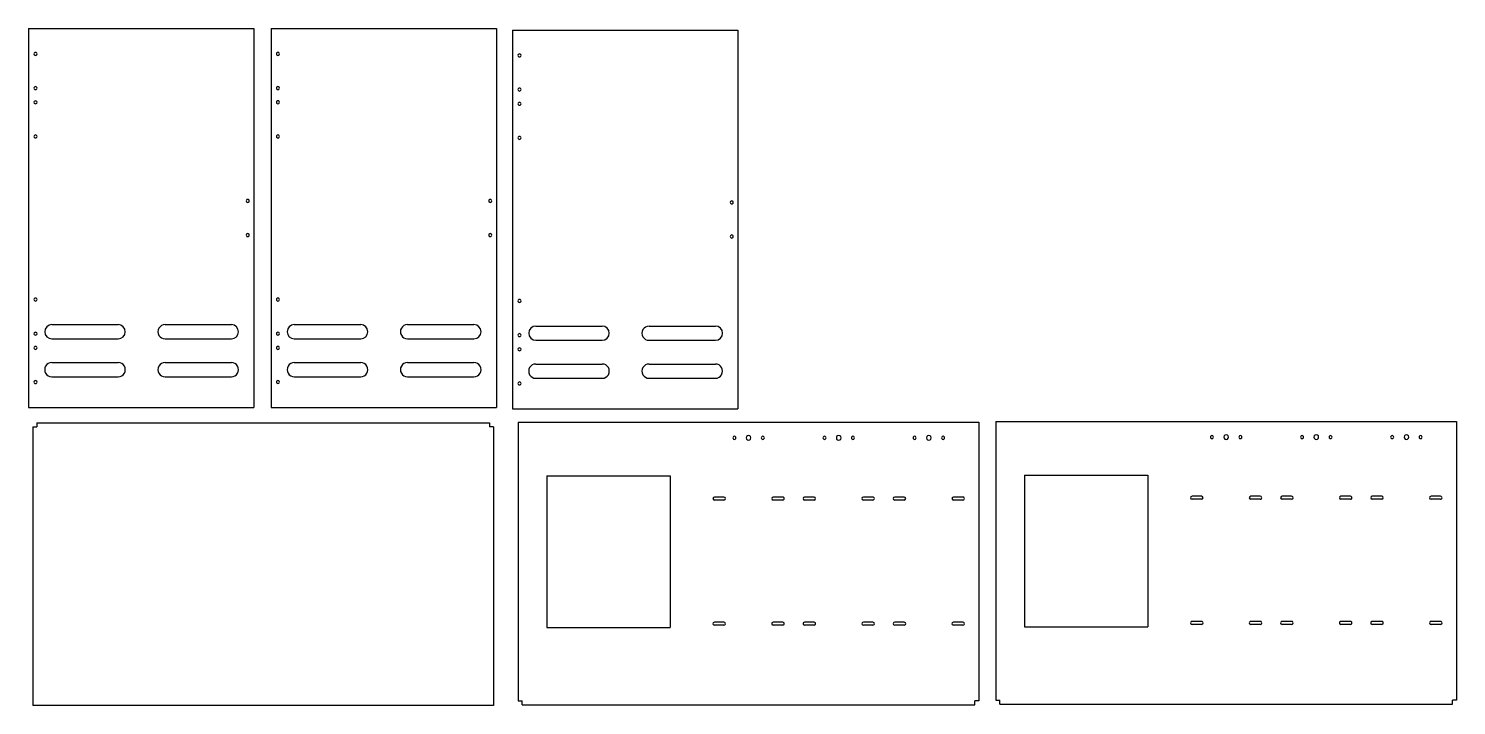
# Model space of a CAD drawing. Extents: x 12 to 3016, y 150 to 984.
# Drawn here: x 1510 to 3016, y 261 to 975 of the extents above; entities that cross this region are included whole.
import ezdxf

# ---------------------------------------------------------------- set-up
doc = ezdxf.new("R2010")
doc.units = 0
doc.layers.add('Layer_1', color=7, linetype='CONTINUOUS')

msp = doc.modelspace()

# ---------------------------------------------------------------- linework, layer by layer
at = {"layer": 'Layer_1', "color": 7}
for points in [[(1510.302396, 975.407139), (1510.302396, 575.807135), (1747.852403, 575.807135)], [(1510.302396, 975.407139), (1747.852403, 975.407139)], [(1747.852403, 975.407139), (1747.852403, 575.807135)], [(1765.932196, 975.432129), (1765.932196, 575.832125), (2003.482203, 575.832125)], [(1765.932196, 975.432129), (2003.482203, 975.432129)], [(2003.482203, 975.432129), (2003.482203, 575.832125)], [(2020.570196, 973.895239), (2020.570196, 574.295235), (2258.120203, 574.295235)], [(2020.570196, 973.895239), (2258.120203, 973.895239)], [(2258.120203, 973.895239), (2258.120203, 574.295235)], [(1534.7899, 663.107143), (1604.789892, 663.107143)], [(1654.164898, 663.107143), (1724.164916, 663.107143)], [(1790.4197, 663.132133), (1860.419692, 663.132133)], [(1909.794698, 663.132133), (1979.794716, 663.132133)], [(1534.7899, 648.107144), (1604.789892, 648.107144)], [(1654.164898, 648.107144), (1724.164916, 648.107144)], [(1790.4197, 648.132134), (1860.419692, 648.132134)], [(1909.794698, 648.132134), (1979.794716, 648.132134)], [(2045.0577, 661.595243), (2115.057692, 661.595243)], [(2164.432698, 661.595243), (2234.432716, 661.595243)], [(2045.0577, 646.595244), (2115.057692, 646.595244)], [(2164.432698, 646.595244), (2234.432716, 646.595244)], [(1534.7899, 623.107144), (1604.789892, 623.107144)], [(1654.164898, 623.107144), (1724.164916, 623.107144)], [(1790.4197, 623.132134), (1860.419692, 623.132134)], [(1909.794698, 623.132134), (1979.794716, 623.132134)], [(2045.0577, 621.595244), (2115.057692, 621.595244)], [(2164.432698, 621.595244), (2234.432716, 621.595244)], [(1534.7899, 608.107142), (1604.789892, 608.107142)], [(1654.164898, 608.107142), (1724.164916, 608.107142)], [(1790.4197, 608.132132), (1860.419692, 608.132132)], [(1909.794698, 608.132132), (1979.794716, 608.132132)], [(2045.0577, 606.595242), (2115.057692, 606.595242)], [(2164.432698, 606.595242), (2234.432716, 606.595242)], [(1519.0393, 559.48214), (1996.139304, 559.48214)], [(1519.0393, 559.48214), (1519.0393, 555.28214)], [(1996.139304, 559.48214), (1996.139304, 555.28214)], [(2026.6191, 560.238092), (2512.1191, 560.238092)], [(2026.6191, 560.238092), (2026.6191, 266.438095), (2030.8191, 266.438095)], [(2512.1191, 560.238092), (2512.1191, 266.438095)], [(2530.0833, 560.994042), (3015.5833, 560.994042)], [(2530.0833, 560.994042), (2530.0833, 267.194045), (2534.2833, 267.194045)], [(3015.5833, 560.994042), (3015.5833, 267.194045)], [(1514.8393, 555.28214), (1519.0393, 555.28214)], [(1514.8393, 555.28214), (1514.8393, 261.482154)], [(2000.3393, 555.28214), (1996.139304, 555.28214)], [(2000.3393, 555.28214), (2000.3393, 261.482154)], [(2056.619099, 503.738095), (2056.619099, 343.738099)], [(2056.619099, 503.738095), (2186.619099, 503.738095), (2186.619099, 343.738099)], [(2560.083299, 504.494045), (2560.083299, 344.494049)], [(2560.083299, 504.494045), (2690.083299, 504.494045), (2690.083299, 344.494049)], [(2746.833299, 482.094023), (2736.833298, 482.094023)], [(2808.833309, 482.094023), (2798.833302, 482.094023)], [(2841.833306, 482.094023), (2831.8333, 482.094023)], [(2903.833303, 482.094023), (2893.833296, 482.094023)], [(2936.8333, 482.094023), (2926.833294, 482.094023)], [(2998.833297, 482.094023), (2988.83329, 482.094023)], [(2243.369099, 481.338073), (2233.369098, 481.338073)], [(2243.369099, 478.138096), (2233.369098, 478.138096)], [(2305.369109, 481.338073), (2295.369102, 481.338073)], [(2305.369109, 478.138096), (2295.369102, 478.138096)], [(2338.369106, 481.338073), (2328.3691, 481.338073)], [(2338.369106, 478.138096), (2328.3691, 478.138096)], [(2400.369103, 481.338073), (2390.369096, 481.338073)], [(2400.369103, 478.138096), (2390.369096, 478.138096)], [(2433.3691, 481.338073), (2423.369094, 481.338073)], [(2433.3691, 478.138096), (2423.369094, 478.138096)], [(2495.369097, 481.338073), (2485.36909, 481.338073)], [(2495.369097, 478.138096), (2485.36909, 478.138096)], [(2746.833299, 478.894046), (2736.833298, 478.894046)], [(2808.833309, 478.894046), (2798.833302, 478.894046)], [(2841.833306, 478.894046), (2831.8333, 478.894046)], [(2903.833303, 478.894046), (2893.833296, 478.894046)], [(2936.8333, 478.894046), (2926.833294, 478.894046)], [(2998.833297, 478.894046), (2988.83329, 478.894046)], [(2243.369099, 349.338085), (2233.369098, 349.338085)], [(2305.369109, 349.338085), (2295.369102, 349.338085)], [(2338.369106, 349.338085), (2328.3691, 349.338085)], [(2400.369103, 349.338085), (2390.369096, 349.338085)], [(2433.3691, 349.338085), (2423.369094, 349.338085)], [(2495.369097, 349.338085), (2485.36909, 349.338085)], [(2746.833299, 350.094035), (2736.833298, 350.094035)], [(2746.833299, 346.894032), (2736.833298, 346.894032)], [(2808.833309, 350.094035), (2798.833302, 350.094035)], [(2808.833309, 346.894032), (2798.833302, 346.894032)], [(2841.833306, 350.094035), (2831.8333, 350.094035)], [(2841.833306, 346.894032), (2831.8333, 346.894032)], [(2903.833303, 350.094035), (2893.833296, 350.094035)], [(2903.833303, 346.894032), (2893.833296, 346.894032)], [(2936.8333, 350.094035), (2926.833294, 350.094035)], [(2936.8333, 346.894032), (2926.833294, 346.894032)], [(2998.833297, 350.094035), (2988.83329, 350.094035)], [(2998.833297, 346.894032), (2988.83329, 346.894032)], [(2056.619099, 343.738099), (2186.619099, 343.738099)], [(2243.369099, 346.138082), (2233.369098, 346.138082)], [(2305.369109, 346.138082), (2295.369102, 346.138082)], [(2338.369106, 346.138082), (2328.3691, 346.138082)], [(2400.369103, 346.138082), (2390.369096, 346.138082)], [(2433.3691, 346.138082), (2423.369094, 346.138082)], [(2495.369097, 346.138082), (2485.36909, 346.138082)], [(2560.083299, 344.494049), (2690.083299, 344.494049)], [(2000.3393, 261.482154), (1514.8393, 261.482154)], [(2030.8191, 262.238099), (2030.8191, 266.438095)], [(2030.8191, 262.238099), (2507.919104, 262.238099), (2507.919104, 266.438095)], [(2512.1191, 266.438095), (2507.919104, 266.438095)], [(2534.2833, 262.994049), (2534.2833, 267.194045)], [(2534.2833, 262.994049), (3011.383304, 262.994049), (3011.383304, 267.194045)], [(3015.5833, 267.194045), (3011.383304, 267.194045)]]:
    msp.add_lwpolyline(points, dxfattribs=at)
for points in [[(1519.202397, 948.607139)], [(1774.832197, 948.632129)], [(2029.470197, 947.095239)], [(1519.202397, 912.60714)], [(1774.832197, 912.63213)], [(2029.470197, 911.09524)], [(1519.202397, 897.607139)], [(1774.832197, 897.632129)], [(2029.470197, 896.095239)], [(1519.202397, 861.60714)], [(1774.832197, 861.63213)], [(2029.470197, 860.09524)], [(1742.952404, 793.607142)], [(1998.582204, 793.632132)], [(2253.220204, 792.095242)], [(1742.952404, 757.60714)], [(1998.582204, 757.63213)], [(2253.220204, 756.09524)], [(1519.202397, 689.607142)], [(1774.832197, 689.632132)], [(2029.470197, 688.095242)], [(1519.202397, 653.607143)], [(1774.832197, 653.632133)], [(2029.470197, 652.095243)], [(1519.202397, 638.607142)], [(1774.832197, 638.632132)], [(2029.470197, 637.095242)], [(1519.202397, 602.607143)], [(1774.832197, 602.632133)], [(2029.470197, 601.095243)], [(2255.969097, 543.738094)], [(2271.869097, 543.738094)], [(2285.969097, 543.738094)], [(2350.969093, 543.738094)], [(2366.869096, 543.738094)], [(2380.969086, 543.738094)], [(2445.969087, 543.738094)], [(2461.86909, 543.738094)], [(2475.969106, 543.738094)], [(2759.433297, 544.494044)], [(2775.333297, 544.494044)], [(2789.433297, 544.494044)], [(2854.433293, 544.494044)], [(2870.333296, 544.494044)], [(2884.433286, 544.494044)], [(2949.433287, 544.494044)], [(2965.33329, 544.494044)], [(2979.433306, 544.494044)]]:
    msp.add_lwpolyline(points, close=True, dxfattribs=at)
for points in [[(1516.802395, 949.992781), (1516.307352, 949.706969), (1516.002394, 949.178765), (1516.002394, 948.607139)], [(1516.002394, 948.607139), (1516.002394, 948.035514), (1516.307352, 947.50731), (1516.802395, 947.221497)], [(1518.402396, 949.992781), (1517.907354, 950.278594), (1517.297437, 950.278594), (1516.802395, 949.992781)], [(1519.202397, 948.607139), (1519.202397, 949.178765), (1518.897438, 949.706969), (1518.402396, 949.992781)], [(1518.402396, 947.221497), (1518.897438, 947.50731), (1519.202397, 948.035514), (1519.202397, 948.607139)], [(1772.432195, 950.017771), (1771.937152, 949.731959), (1771.632194, 949.203755), (1771.632194, 948.632129)], [(1771.632194, 948.632129), (1771.632194, 948.060504), (1771.937152, 947.5323), (1772.432195, 947.246487)], [(1774.032196, 950.017771), (1773.537154, 950.303584), (1772.927237, 950.303584), (1772.432195, 950.017771)], [(1774.832197, 948.632129), (1774.832197, 949.203755), (1774.527238, 949.731959), (1774.032196, 950.017771)], [(1774.032196, 947.246487), (1774.527238, 947.5323), (1774.832197, 948.060504), (1774.832197, 948.632129)], [(2027.070195, 948.480881), (2026.575152, 948.195069), (2026.270194, 947.666865), (2026.270194, 947.095239)], [(2028.670196, 948.480881), (2028.175154, 948.766694), (2027.565237, 948.766694), (2027.070195, 948.480881)], [(2029.470197, 947.095239), (2029.470197, 947.666865), (2029.165238, 948.195069), (2028.670196, 948.480881)], [(1516.802395, 947.221497), (1517.297437, 946.935685), (1517.907354, 946.935685), (1518.402396, 947.221497)], [(1772.432195, 947.246487), (1772.927237, 946.960675), (1773.537154, 946.960675), (1774.032196, 947.246487)], [(2026.270194, 947.095239), (2026.270194, 946.523614), (2026.575152, 945.99541), (2027.070195, 945.709597)], [(2027.070195, 945.709597), (2027.565237, 945.423785), (2028.175154, 945.423785), (2028.670196, 945.709597)], [(2028.670196, 945.709597), (2029.165238, 945.99541), (2029.470197, 946.523614), (2029.470197, 947.095239)], [(1516.802395, 913.992782), (1516.307352, 913.70697), (1516.002394, 913.178766), (1516.002394, 912.60714)], [(1516.002394, 912.60714), (1516.002394, 912.035515), (1516.307352, 911.507311), (1516.802395, 911.221498)], [(1518.402396, 913.992782), (1517.907354, 914.278595), (1517.297437, 914.278595), (1516.802395, 913.992782)], [(1516.802395, 911.221498), (1517.297437, 910.935686), (1517.907354, 910.935686), (1518.402396, 911.221498)], [(1519.202397, 912.60714), (1519.202397, 913.178766), (1518.897438, 913.70697), (1518.402396, 913.992782)], [(1518.402396, 911.221498), (1518.897438, 911.507311), (1519.202397, 912.035515), (1519.202397, 912.60714)], [(1772.432195, 914.017772), (1771.937152, 913.73196), (1771.632194, 913.203756), (1771.632194, 912.63213)], [(1771.632194, 912.63213), (1771.632194, 912.060505), (1771.937152, 911.532301), (1772.432195, 911.246488)], [(1774.032196, 914.017772), (1773.537154, 914.303585), (1772.927237, 914.303585), (1772.432195, 914.017772)], [(1772.432195, 911.246488), (1772.927237, 910.960676), (1773.537154, 910.960676), (1774.032196, 911.246488)], [(1774.832197, 912.63213), (1774.832197, 913.203756), (1774.527238, 913.73196), (1774.032196, 914.017772)], [(1774.032196, 911.246488), (1774.527238, 911.532301), (1774.832197, 912.060505), (1774.832197, 912.63213)], [(2027.070195, 912.480882), (2026.575152, 912.19507), (2026.270194, 911.666866), (2026.270194, 911.09524)], [(2026.270194, 911.09524), (2026.270194, 910.523615), (2026.575152, 909.995411), (2027.070195, 909.709598)], [(2028.670196, 912.480882), (2028.175154, 912.766695), (2027.565237, 912.766695), (2027.070195, 912.480882)], [(2027.070195, 909.709598), (2027.565237, 909.423786), (2028.175154, 909.423786), (2028.670196, 909.709598)], [(2029.470197, 911.09524), (2029.470197, 911.666866), (2029.165238, 912.19507), (2028.670196, 912.480882)], [(2028.670196, 909.709598), (2029.165238, 909.995411), (2029.470197, 910.523615), (2029.470197, 911.09524)], [(1516.802395, 898.992781), (1516.307352, 898.706968), (1516.002394, 898.178764), (1516.002394, 897.607139)], [(1516.002394, 897.607139), (1516.002394, 897.035513), (1516.307352, 896.50731), (1516.802395, 896.221497)], [(1518.402396, 898.992781), (1517.907354, 899.278594), (1517.297437, 899.278594), (1516.802395, 898.992781)], [(1516.802395, 896.221497), (1517.297437, 895.935684), (1517.907354, 895.935684), (1518.402396, 896.221497)], [(1519.202397, 897.607139), (1519.202397, 898.178764), (1518.897438, 898.706968), (1518.402396, 898.992781)], [(1518.402396, 896.221497), (1518.897438, 896.50731), (1519.202397, 897.035513), (1519.202397, 897.607139)], [(1772.432195, 899.017771), (1771.937152, 898.731958), (1771.632194, 898.203754), (1771.632194, 897.632129)], [(1771.632194, 897.632129), (1771.632194, 897.060503), (1771.937152, 896.5323), (1772.432195, 896.246487)], [(1774.032196, 899.017771), (1773.537154, 899.303584), (1772.927237, 899.303584), (1772.432195, 899.017771)], [(1772.432195, 896.246487), (1772.927237, 895.960674), (1773.537154, 895.960674), (1774.032196, 896.246487)], [(1774.832197, 897.632129), (1774.832197, 898.203754), (1774.527238, 898.731958), (1774.032196, 899.017771)], [(1774.032196, 896.246487), (1774.527238, 896.5323), (1774.832197, 897.060503), (1774.832197, 897.632129)], [(2027.070195, 897.480881), (2026.575152, 897.195068), (2026.270194, 896.666864), (2026.270194, 896.095239)], [(2026.270194, 896.095239), (2026.270194, 895.523613), (2026.575152, 894.99541), (2027.070195, 894.709597)], [(2028.670196, 897.480881), (2028.175154, 897.766694), (2027.565237, 897.766694), (2027.070195, 897.480881)], [(2027.070195, 894.709597), (2027.565237, 894.423784), (2028.175154, 894.423784), (2028.670196, 894.709597)], [(2029.470197, 896.095239), (2029.470197, 896.666864), (2029.165238, 897.195068), (2028.670196, 897.480881)], [(2028.670196, 894.709597), (2029.165238, 894.99541), (2029.470197, 895.523613), (2029.470197, 896.095239)], [(1516.802395, 862.992782), (1516.307352, 862.706969), (1516.002394, 862.178765), (1516.002394, 861.60714)], [(1516.002394, 861.60714), (1516.002394, 861.035514), (1516.307352, 860.507311), (1516.802395, 860.221498)], [(1518.402396, 862.992782), (1517.907354, 863.278595), (1517.297437, 863.278595), (1516.802395, 862.992782)], [(1516.802395, 860.221498), (1517.297437, 859.935685), (1517.907354, 859.935685), (1518.402396, 860.221498)], [(1519.202397, 861.60714), (1519.202397, 862.178765), (1518.897438, 862.706969), (1518.402396, 862.992782)], [(1518.402396, 860.221498), (1518.897438, 860.507311), (1519.202397, 861.035514), (1519.202397, 861.60714)], [(1772.432195, 863.017772), (1771.937152, 862.731959), (1771.632194, 862.203755), (1771.632194, 861.63213)], [(1771.632194, 861.63213), (1771.632194, 861.060504), (1771.937152, 860.532301), (1772.432195, 860.246488)], [(1774.032196, 863.017772), (1773.537154, 863.303585), (1772.927237, 863.303585), (1772.432195, 863.017772)], [(1772.432195, 860.246488), (1772.927237, 859.960675), (1773.537154, 859.960675), (1774.032196, 860.246488)], [(1774.832197, 861.63213), (1774.832197, 862.203755), (1774.527238, 862.731959), (1774.032196, 863.017772)], [(1774.032196, 860.246488), (1774.527238, 860.532301), (1774.832197, 861.060504), (1774.832197, 861.63213)], [(2027.070195, 861.480882), (2026.575152, 861.195069), (2026.270194, 860.666865), (2026.270194, 860.09524)], [(2026.270194, 860.09524), (2026.270194, 859.523614), (2026.575152, 858.995411), (2027.070195, 858.709598)], [(2028.670196, 861.480882), (2028.175154, 861.766695), (2027.565237, 861.766695), (2027.070195, 861.480882)], [(2027.070195, 858.709598), (2027.565237, 858.423785), (2028.175154, 858.423785), (2028.670196, 858.709598)], [(2029.470197, 860.09524), (2029.470197, 860.666865), (2029.165238, 861.195069), (2028.670196, 861.480882)], [(2028.670196, 858.709598), (2029.165238, 858.995411), (2029.470197, 859.523614), (2029.470197, 860.09524)], [(1740.552404, 794.992783), (1740.057362, 794.70697), (1739.752404, 794.178767), (1739.752404, 793.607142)], [(1739.752404, 793.607142), (1739.752404, 793.035517), (1740.057362, 792.507313), (1740.552404, 792.221501)], [(1742.152404, 794.992783), (1741.657362, 795.278595), (1741.047446, 795.278595), (1740.552404, 794.992783)], [(1740.552404, 792.221501), (1741.047446, 791.935688), (1741.657362, 791.935688), (1742.152404, 792.221501)], [(1742.952404, 793.607142), (1742.952404, 794.178767), (1742.647446, 794.70697), (1742.152404, 794.992783)], [(1742.152404, 792.221501), (1742.647446, 792.507313), (1742.952404, 793.035517), (1742.952404, 793.607142)], [(1996.182204, 795.017773), (1995.687162, 794.73196), (1995.382204, 794.203757), (1995.382204, 793.632132)], [(1995.382204, 793.632132), (1995.382204, 793.060507), (1995.687162, 792.532303), (1996.182204, 792.246491)], [(1997.782204, 795.017773), (1997.287162, 795.303585), (1996.677246, 795.303585), (1996.182204, 795.017773)], [(1996.182204, 792.246491), (1996.677246, 791.960678), (1997.287162, 791.960678), (1997.782204, 792.246491)], [(1998.582204, 793.632132), (1998.582204, 794.203757), (1998.277246, 794.73196), (1997.782204, 795.017773)], [(1997.782204, 792.246491), (1998.277246, 792.532303), (1998.582204, 793.060507), (1998.582204, 793.632132)], [(2250.820204, 793.480883), (2250.325162, 793.19507), (2250.020204, 792.666867), (2250.020204, 792.095242)], [(2250.020204, 792.095242), (2250.020204, 791.523617), (2250.325162, 790.995413), (2250.820204, 790.709601)], [(2252.420204, 793.480883), (2251.925162, 793.766695), (2251.315246, 793.766695), (2250.820204, 793.480883)], [(2250.820204, 790.709601), (2251.315246, 790.423788), (2251.925162, 790.423788), (2252.420204, 790.709601)], [(2253.220204, 792.095242), (2253.220204, 792.666867), (2252.915246, 793.19507), (2252.420204, 793.480883)], [(2252.420204, 790.709601), (2252.915246, 790.995413), (2253.220204, 791.523617), (2253.220204, 792.095242)], [(1740.552404, 758.992781), (1740.057362, 758.706969), (1739.752404, 758.178765), (1739.752404, 757.60714)], [(1739.752404, 757.60714), (1739.752404, 757.035515), (1740.057362, 756.507312), (1740.552404, 756.221499)], [(1742.152404, 758.992781), (1741.657362, 759.278594), (1741.047446, 759.278594), (1740.552404, 758.992781)], [(1740.552404, 756.221499), (1741.047446, 755.935687), (1741.657362, 755.935687), (1742.152404, 756.221499)], [(1742.952404, 757.60714), (1742.952404, 758.178765), (1742.647446, 758.706969), (1742.152404, 758.992781)], [(1742.152404, 756.221499), (1742.647446, 756.507312), (1742.952404, 757.035515), (1742.952404, 757.60714)], [(1996.182204, 759.017771), (1995.687162, 758.731959), (1995.382204, 758.203755), (1995.382204, 757.63213)], [(1995.382204, 757.63213), (1995.382204, 757.060505), (1995.687162, 756.532302), (1996.182204, 756.246489)], [(1997.782204, 759.017771), (1997.287162, 759.303584), (1996.677246, 759.303584), (1996.182204, 759.017771)], [(1996.182204, 756.246489), (1996.677246, 755.960677), (1997.287162, 755.960677), (1997.782204, 756.246489)], [(1998.582204, 757.63213), (1998.582204, 758.203755), (1998.277246, 758.731959), (1997.782204, 759.017771)], [(1997.782204, 756.246489), (1998.277246, 756.532302), (1998.582204, 757.060505), (1998.582204, 757.63213)], [(2250.820204, 757.480881), (2250.325162, 757.195069), (2250.020204, 756.666865), (2250.020204, 756.09524)], [(2250.020204, 756.09524), (2250.020204, 755.523615), (2250.325162, 754.995412), (2250.820204, 754.709599)], [(2252.420204, 757.480881), (2251.925162, 757.766694), (2251.315246, 757.766694), (2250.820204, 757.480881)], [(2250.820204, 754.709599), (2251.315246, 754.423787), (2251.925162, 754.423787), (2252.420204, 754.709599)], [(2253.220204, 756.09524), (2253.220204, 756.666865), (2252.915246, 757.195069), (2252.420204, 757.480881)], [(2252.420204, 754.709599), (2252.915246, 754.995412), (2253.220204, 755.523615), (2253.220204, 756.09524)], [(1516.802395, 690.992784), (1516.307352, 690.706971), (1516.002394, 690.178768), (1516.002394, 689.607142)], [(1516.002394, 689.607142), (1516.002394, 689.035517), (1516.307352, 688.507313), (1516.802395, 688.2215)], [(1518.402396, 690.992784), (1517.907354, 691.278597), (1517.297437, 691.278597), (1516.802395, 690.992784)], [(1516.802395, 688.2215), (1517.297437, 687.935687), (1517.907354, 687.935687), (1518.402396, 688.2215)], [(1519.202397, 689.607142), (1519.202397, 690.178768), (1518.897438, 690.706971), (1518.402396, 690.992784)], [(1518.402396, 688.2215), (1518.897438, 688.507313), (1519.202397, 689.035517), (1519.202397, 689.607142)], [(1772.432195, 691.017774), (1771.937152, 690.731961), (1771.632194, 690.203758), (1771.632194, 689.632132)], [(1771.632194, 689.632132), (1771.632194, 689.060507), (1771.937152, 688.532303), (1772.432195, 688.24649)], [(1774.032196, 691.017774), (1773.537154, 691.303587), (1772.927237, 691.303587), (1772.432195, 691.017774)], [(1772.432195, 688.24649), (1772.927237, 687.960677), (1773.537154, 687.960677), (1774.032196, 688.24649)], [(1774.832197, 689.632132), (1774.832197, 690.203758), (1774.527238, 690.731961), (1774.032196, 691.017774)], [(1774.032196, 688.24649), (1774.527238, 688.532303), (1774.832197, 689.060507), (1774.832197, 689.632132)], [(2027.070195, 689.480884), (2026.575152, 689.195071), (2026.270194, 688.666868), (2026.270194, 688.095242)], [(2026.270194, 688.095242), (2026.270194, 687.523617), (2026.575152, 686.995413), (2027.070195, 686.7096)], [(2028.670196, 689.480884), (2028.175154, 689.766697), (2027.565237, 689.766697), (2027.070195, 689.480884)], [(2027.070195, 686.7096), (2027.565237, 686.423787), (2028.175154, 686.423787), (2028.670196, 686.7096)], [(2029.470197, 688.095242), (2029.470197, 688.666868), (2029.165238, 689.195071), (2028.670196, 689.480884)], [(2028.670196, 686.7096), (2029.165238, 686.995413), (2029.470197, 687.523617), (2029.470197, 688.095242)], [(1534.7899, 663.107143), (1530.648865, 663.105587), (1527.292718, 659.748178), (1527.292718, 655.607143)], [(1612.287074, 655.607143), (1612.287074, 659.748178), (1608.930927, 663.105587), (1604.789892, 663.107143)], [(1654.164898, 663.107143), (1651.484736, 663.108149), (1649.007732, 661.678878), (1647.66736, 659.357956)], [(1731.662099, 655.607143), (1731.662099, 659.748178), (1728.305951, 663.105587), (1724.164916, 663.107143)], [(1790.4197, 663.132133), (1786.278665, 663.130577), (1782.922518, 659.773168), (1782.922518, 655.632133)], [(1867.916874, 655.632133), (1867.916874, 659.773168), (1864.560727, 663.130577), (1860.419692, 663.132133)], [(1909.794698, 663.132133), (1907.114536, 663.133139), (1904.637532, 661.703868), (1903.29716, 659.382946)], [(1987.291899, 655.632133), (1987.291899, 659.773168), (1983.935751, 663.130577), (1979.794716, 663.132133)], [(1516.802395, 654.992785), (1516.307352, 654.706972), (1516.002394, 654.178769), (1516.002394, 653.607143)], [(1516.002394, 653.607143), (1516.002394, 653.035518), (1516.307352, 652.507314), (1516.802395, 652.221501)], [(1518.402396, 654.992785), (1517.907354, 655.278598), (1517.297437, 655.278598), (1516.802395, 654.992785)], [(1516.802395, 652.221501), (1517.297437, 651.935688), (1517.907354, 651.935688), (1518.402396, 652.221501)], [(1519.202397, 653.607143), (1519.202397, 654.178769), (1518.897438, 654.706972), (1518.402396, 654.992785)], [(1518.402396, 652.221501), (1518.897438, 652.507314), (1519.202397, 653.035518), (1519.202397, 653.607143)], [(1527.292718, 655.607143), (1527.292718, 651.466108), (1530.648865, 648.108699), (1534.7899, 648.107144)], [(1604.789892, 648.107144), (1608.930927, 648.108699), (1612.287074, 651.466108), (1612.287074, 655.607143)], [(1647.66736, 659.357956), (1646.326988, 657.037035), (1646.326988, 654.177251), (1647.66736, 651.85633)], [(1647.66736, 651.85633), (1649.007732, 649.535408), (1651.484736, 648.106137), (1654.164898, 648.107144)], [(1724.164916, 648.107144), (1728.305951, 648.108699), (1731.662099, 651.466108), (1731.662099, 655.607143)], [(1772.432195, 655.017775), (1771.937152, 654.731962), (1771.632194, 654.203759), (1771.632194, 653.632133)], [(1771.632194, 653.632133), (1771.632194, 653.060508), (1771.937152, 652.532304), (1772.432195, 652.246491)], [(1774.032196, 655.017775), (1773.537154, 655.303588), (1772.927237, 655.303588), (1772.432195, 655.017775)], [(1772.432195, 652.246491), (1772.927237, 651.960678), (1773.537154, 651.960678), (1774.032196, 652.246491)], [(1774.832197, 653.632133), (1774.832197, 654.203759), (1774.527238, 654.731962), (1774.032196, 655.017775)], [(1774.032196, 652.246491), (1774.527238, 652.532304), (1774.832197, 653.060508), (1774.832197, 653.632133)], [(1782.922518, 655.632133), (1782.922518, 651.491098), (1786.278665, 648.133689), (1790.4197, 648.132134)], [(1860.419692, 648.132134), (1864.560727, 648.133689), (1867.916874, 651.491098), (1867.916874, 655.632133)], [(1903.29716, 659.382946), (1901.956788, 657.062025), (1901.956788, 654.202241), (1903.29716, 651.88132)], [(1903.29716, 651.88132), (1904.637532, 649.560398), (1907.114536, 648.131127), (1909.794698, 648.132134)], [(1979.794716, 648.132134), (1983.935751, 648.133689), (1987.291899, 651.491098), (1987.291899, 655.632133)], [(2027.070195, 653.480885), (2026.575152, 653.195072), (2026.270194, 652.666869), (2026.270194, 652.095243)], [(2026.270194, 652.095243), (2026.270194, 651.523618), (2026.575152, 650.995414), (2027.070195, 650.709601)], [(2028.670196, 653.480885), (2028.175154, 653.766698), (2027.565237, 653.766698), (2027.070195, 653.480885)], [(2027.070195, 650.709601), (2027.565237, 650.423788), (2028.175154, 650.423788), (2028.670196, 650.709601)], [(2029.470197, 652.095243), (2029.470197, 652.666869), (2029.165238, 653.195072), (2028.670196, 653.480885)], [(2028.670196, 650.709601), (2029.165238, 650.995414), (2029.470197, 651.523618), (2029.470197, 652.095243)], [(2045.0577, 661.595243), (2040.916665, 661.593687), (2037.560518, 658.236278), (2037.560518, 654.095243)], [(2037.560518, 654.095243), (2037.560518, 649.954208), (2040.916665, 646.596799), (2045.0577, 646.595244)], [(2122.554874, 654.095243), (2122.554874, 658.236278), (2119.198727, 661.593687), (2115.057692, 661.595243)], [(2115.057692, 646.595244), (2119.198727, 646.596799), (2122.554874, 649.954208), (2122.554874, 654.095243)], [(2157.93516, 657.846056), (2156.594788, 655.525135), (2156.594788, 652.665351), (2157.93516, 650.34443)], [(2164.432698, 661.595243), (2161.752536, 661.596249), (2159.275532, 660.166978), (2157.93516, 657.846056)], [(2157.93516, 650.34443), (2159.275532, 648.023508), (2161.752536, 646.594237), (2164.432698, 646.595244)], [(2241.929899, 654.095243), (2241.929899, 658.236278), (2238.573751, 661.593687), (2234.432716, 661.595243)], [(2234.432716, 646.595244), (2238.573751, 646.596799), (2241.929899, 649.954208), (2241.929899, 654.095243)], [(1516.802395, 639.992784), (1516.307352, 639.706971), (1516.002394, 639.178767), (1516.002394, 638.607142)], [(1516.002394, 638.607142), (1516.002394, 638.035516), (1516.307352, 637.507312), (1516.802395, 637.2215)], [(1518.402396, 639.992784), (1517.907354, 640.278596), (1517.297437, 640.278596), (1516.802395, 639.992784)], [(1516.802395, 637.2215), (1517.297437, 636.935687), (1517.907354, 636.935687), (1518.402396, 637.2215)], [(1519.202397, 638.607142), (1519.202397, 639.178767), (1518.897438, 639.706971), (1518.402396, 639.992784)], [(1518.402396, 637.2215), (1518.897438, 637.507312), (1519.202397, 638.035516), (1519.202397, 638.607142)], [(1772.432195, 640.017774), (1771.937152, 639.731961), (1771.632194, 639.203757), (1771.632194, 638.632132)], [(1771.632194, 638.632132), (1771.632194, 638.060506), (1771.937152, 637.532302), (1772.432195, 637.24649)], [(1774.032196, 640.017774), (1773.537154, 640.303586), (1772.927237, 640.303586), (1772.432195, 640.017774)], [(1772.432195, 637.24649), (1772.927237, 636.960677), (1773.537154, 636.960677), (1774.032196, 637.24649)], [(1774.832197, 638.632132), (1774.832197, 639.203757), (1774.527238, 639.731961), (1774.032196, 640.017774)], [(1774.032196, 637.24649), (1774.527238, 637.532302), (1774.832197, 638.060506), (1774.832197, 638.632132)], [(2027.070195, 638.480884), (2026.575152, 638.195071), (2026.270194, 637.666867), (2026.270194, 637.095242)], [(2026.270194, 637.095242), (2026.270194, 636.523616), (2026.575152, 635.995412), (2027.070195, 635.7096)], [(2028.670196, 638.480884), (2028.175154, 638.766696), (2027.565237, 638.766696), (2027.070195, 638.480884)], [(2027.070195, 635.7096), (2027.565237, 635.423787), (2028.175154, 635.423787), (2028.670196, 635.7096)], [(2029.470197, 637.095242), (2029.470197, 637.666867), (2029.165238, 638.195071), (2028.670196, 638.480884)], [(2028.670196, 635.7096), (2029.165238, 635.995412), (2029.470197, 636.523616), (2029.470197, 637.095242)], [(1528.294709, 619.357143), (1526.954963, 617.036635), (1526.954963, 614.177651), (1528.294709, 611.857142)], [(1534.7899, 623.107144), (1532.110408, 623.107144), (1529.634455, 621.677652), (1528.294709, 619.357143)], [(1611.285083, 619.357143), (1609.945337, 621.677652), (1607.469384, 623.107144), (1604.789892, 623.107144)], [(1611.285083, 611.857142), (1612.624829, 614.177651), (1612.624829, 617.036635), (1611.285083, 619.357143)], [(1647.669707, 619.357143), (1646.329961, 617.036635), (1646.329961, 614.177651), (1647.669707, 611.857142)], [(1654.164898, 623.107144), (1651.485406, 623.107144), (1649.009453, 621.677652), (1647.669707, 619.357143)], [(1730.660107, 619.357143), (1729.320361, 621.677652), (1726.844408, 623.107144), (1724.164916, 623.107144)], [(1730.660107, 611.857142), (1731.999853, 614.177651), (1731.999853, 617.036635), (1730.660107, 619.357143)], [(1783.924509, 619.382133), (1782.584763, 617.061625), (1782.584763, 614.202641), (1783.924509, 611.882132)], [(1790.4197, 623.132134), (1787.740208, 623.132134), (1785.264255, 621.702642), (1783.924509, 619.382133)], [(1866.914883, 619.382133), (1865.575137, 621.702642), (1863.099184, 623.132134), (1860.419692, 623.132134)], [(1866.914883, 611.882132), (1868.254629, 614.202641), (1868.254629, 617.061625), (1866.914883, 619.382133)], [(1903.299507, 619.382133), (1901.959761, 617.061625), (1901.959761, 614.202641), (1903.299507, 611.882132)], [(1909.794698, 623.132134), (1907.115206, 623.132134), (1904.639253, 621.702642), (1903.299507, 619.382133)], [(1986.289907, 619.382133), (1984.950161, 621.702642), (1982.474208, 623.132134), (1979.794716, 623.132134)], [(1986.289907, 611.882132), (1987.629653, 614.202641), (1987.629653, 617.061625), (1986.289907, 619.382133)], [(2038.562509, 617.845243), (2037.222763, 615.524735), (2037.222763, 612.665751), (2038.562509, 610.345242)], [(2045.0577, 621.595244), (2042.378208, 621.595244), (2039.902255, 620.165752), (2038.562509, 617.845243)], [(2121.552883, 617.845243), (2120.213137, 620.165752), (2117.737184, 621.595244), (2115.057692, 621.595244)], [(2121.552883, 610.345242), (2122.892629, 612.665751), (2122.892629, 615.524735), (2121.552883, 617.845243)], [(2157.937507, 617.845243), (2156.597761, 615.524735), (2156.597761, 612.665751), (2157.937507, 610.345242)], [(2164.432698, 621.595244), (2161.753206, 621.595244), (2159.277253, 620.165752), (2157.937507, 617.845243)], [(2240.927907, 617.845243), (2239.588161, 620.165752), (2237.112208, 621.595244), (2234.432716, 621.595244)], [(2240.927907, 610.345242), (2242.267653, 612.665751), (2242.267653, 615.524735), (2240.927907, 617.845243)], [(1516.802395, 603.992785), (1516.307352, 603.706972), (1516.002394, 603.178768), (1516.002394, 602.607143)], [(1516.002394, 602.607143), (1516.002394, 602.035517), (1516.307352, 601.507313), (1516.802395, 601.221501)], [(1518.402396, 603.992785), (1517.907354, 604.278597), (1517.297437, 604.278597), (1516.802395, 603.992785)], [(1519.202397, 602.607143), (1519.202397, 603.178768), (1518.897438, 603.706972), (1518.402396, 603.992785)], [(1518.402396, 601.221501), (1518.897438, 601.507313), (1519.202397, 602.035517), (1519.202397, 602.607143)], [(1528.294709, 611.857142), (1529.634455, 609.536634), (1532.110408, 608.107142), (1534.7899, 608.107142)], [(1604.789892, 608.107142), (1607.469384, 608.107142), (1609.945337, 609.536634), (1611.285083, 611.857142)], [(1647.669707, 611.857142), (1649.009453, 609.536634), (1651.485406, 608.107142), (1654.164898, 608.107142)], [(1724.164916, 608.107142), (1726.844408, 608.107142), (1729.320361, 609.536634), (1730.660107, 611.857142)], [(1772.432195, 604.017775), (1771.937152, 603.731962), (1771.632194, 603.203758), (1771.632194, 602.632133)], [(1771.632194, 602.632133), (1771.632194, 602.060507), (1771.937152, 601.532303), (1772.432195, 601.246491)], [(1774.032196, 604.017775), (1773.537154, 604.303587), (1772.927237, 604.303587), (1772.432195, 604.017775)], [(1774.832197, 602.632133), (1774.832197, 603.203758), (1774.527238, 603.731962), (1774.032196, 604.017775)], [(1774.032196, 601.246491), (1774.527238, 601.532303), (1774.832197, 602.060507), (1774.832197, 602.632133)], [(1783.924509, 611.882132), (1785.264255, 609.561624), (1787.740208, 608.132132), (1790.4197, 608.132132)], [(1860.419692, 608.132132), (1863.099184, 608.132132), (1865.575137, 609.561624), (1866.914883, 611.882132)], [(1903.299507, 611.882132), (1904.639253, 609.561624), (1907.115206, 608.132132), (1909.794698, 608.132132)], [(1979.794716, 608.132132), (1982.474208, 608.132132), (1984.950161, 609.561624), (1986.289907, 611.882132)], [(2027.070195, 602.480885), (2026.575152, 602.195072), (2026.270194, 601.666868), (2026.270194, 601.095243)], [(2028.670196, 602.480885), (2028.175154, 602.766697), (2027.565237, 602.766697), (2027.070195, 602.480885)], [(2029.470197, 601.095243), (2029.470197, 601.666868), (2029.165238, 602.195072), (2028.670196, 602.480885)], [(2038.562509, 610.345242), (2039.902255, 608.024734), (2042.378208, 606.595242), (2045.0577, 606.595242)], [(2115.057692, 606.595242), (2117.737184, 606.595242), (2120.213137, 608.024734), (2121.552883, 610.345242)], [(2157.937507, 610.345242), (2159.277253, 608.024734), (2161.753206, 606.595242), (2164.432698, 606.595242)], [(2234.432716, 606.595242), (2237.112208, 606.595242), (2239.588161, 608.024734), (2240.927907, 610.345242)], [(1516.802395, 601.221501), (1517.297437, 600.935688), (1517.907354, 600.935688), (1518.402396, 601.221501)], [(1772.432195, 601.246491), (1772.927237, 600.960678), (1773.537154, 600.960678), (1774.032196, 601.246491)], [(2026.270194, 601.095243), (2026.270194, 600.523617), (2026.575152, 599.995413), (2027.070195, 599.709601)], [(2027.070195, 599.709601), (2027.565237, 599.423788), (2028.175154, 599.423788), (2028.670196, 599.709601)], [(2028.670196, 599.709601), (2029.165238, 599.995413), (2029.470197, 600.523617), (2029.470197, 601.095243)], [(2253.569096, 545.123735), (2253.074054, 544.837922), (2252.769096, 544.309719), (2252.769096, 543.738094)], [(2252.769096, 543.738094), (2252.769096, 543.166469), (2253.074054, 542.638265), (2253.569096, 542.352453)], [(2255.169097, 545.123735), (2254.674055, 545.409547), (2254.064138, 545.409547), (2253.569096, 545.123735)], [(2253.569096, 542.352453), (2254.064138, 542.06664), (2254.674055, 542.06664), (2255.169097, 542.352453)], [(2255.969097, 543.738094), (2255.969097, 544.309719), (2255.664138, 544.837922), (2255.169097, 545.123735)], [(2255.169097, 542.352453), (2255.664138, 542.638265), (2255.969097, 543.166469), (2255.969097, 543.738094)], [(2268.119096, 545.903157), (2267.345594, 545.456575), (2266.869096, 544.631258), (2266.869096, 543.738094)], [(2266.869096, 543.738094), (2266.869096, 542.84493), (2267.345594, 542.019612), (2268.119096, 541.57303)], [(2270.619097, 545.903157), (2269.845594, 546.349739), (2268.892599, 546.349739), (2268.119096, 545.903157)], [(2271.869097, 543.738094), (2271.869097, 544.631258), (2271.392599, 545.456575), (2270.619097, 545.903157)], [(2270.619097, 541.57303), (2271.392599, 542.019612), (2271.869097, 542.84493), (2271.869097, 543.738094)], [(2283.569097, 545.123734), (2283.074055, 544.837922), (2282.769097, 544.309719), (2282.769097, 543.738094)], [(2282.769097, 543.738094), (2282.769097, 543.166469), (2283.074055, 542.638265), (2283.569097, 542.352453)], [(2285.169097, 545.123734), (2284.674055, 545.409547), (2284.064138, 545.409547), (2283.569097, 545.123734)], [(2283.569097, 542.352453), (2284.064138, 542.06664), (2284.674055, 542.06664), (2285.169097, 542.352453)], [(2285.969097, 543.738094), (2285.969097, 544.309719), (2285.664139, 544.837922), (2285.169097, 545.123734)], [(2285.169097, 542.352453), (2285.664139, 542.638265), (2285.969097, 543.166469), (2285.969097, 543.738094)], [(2348.569091, 545.123736), (2348.074049, 544.837923), (2347.76909, 544.309719), (2347.76909, 543.738094)], [(2347.76909, 543.738094), (2347.76909, 543.166468), (2348.074049, 542.638264), (2348.569091, 542.352451)], [(2350.169093, 545.123736), (2349.67405, 545.409549), (2349.064133, 545.409549), (2348.569091, 545.123736)], [(2348.569091, 542.352451), (2349.064133, 542.066639), (2349.67405, 542.066639), (2350.169093, 542.352451)], [(2350.969093, 543.738094), (2350.969093, 544.309719), (2350.664135, 544.837923), (2350.169093, 545.123736)], [(2350.169093, 542.352451), (2350.664135, 542.638264), (2350.969093, 543.166468), (2350.969093, 543.738094)], [(2363.117654, 545.907335), (2362.343416, 545.459638), (2361.867313, 544.63245), (2361.869106, 543.738094)], [(2361.869106, 543.738094), (2361.867313, 542.843737), (2362.343416, 542.016549), (2363.117654, 541.568853)], [(2365.620548, 545.907335), (2364.84631, 546.355031), (2363.891892, 546.355031), (2363.117654, 545.907335)], [(2366.869096, 543.738094), (2366.87089, 544.63245), (2366.394786, 545.459638), (2365.620548, 545.907335)], [(2365.620548, 541.568853), (2366.394786, 542.016549), (2366.87089, 542.843737), (2366.869096, 543.738094)], [(2378.569083, 545.123736), (2378.074041, 544.837923), (2377.769083, 544.309719), (2377.769083, 543.738094)], [(2377.769083, 543.738094), (2377.769083, 543.166468), (2378.074041, 542.638264), (2378.569083, 542.352452)], [(2380.169085, 545.123736), (2379.674043, 545.409548), (2379.064126, 545.409548), (2378.569083, 545.123736)], [(2378.569083, 542.352452), (2379.064126, 542.066639), (2379.674043, 542.066639), (2380.169085, 542.352452)], [(2380.969086, 543.738094), (2380.969086, 544.309719), (2380.664127, 544.837923), (2380.169085, 545.123736)], [(2380.169085, 542.352452), (2380.664127, 542.638264), (2380.969086, 543.166468), (2380.969086, 543.738094)], [(2443.569085, 545.123736), (2443.074043, 544.837923), (2442.769084, 544.309719), (2442.769084, 543.738094)], [(2442.769084, 543.738094), (2442.769084, 543.166468), (2443.074043, 542.638264), (2443.569085, 542.352452)], [(2445.169086, 545.123736), (2444.674044, 545.409548), (2444.064127, 545.409548), (2443.569085, 545.123736)], [(2443.569085, 542.352452), (2444.064127, 542.066639), (2444.674044, 542.066639), (2445.169086, 542.352452)], [(2445.969087, 543.738094), (2445.969087, 544.309719), (2445.664129, 544.837923), (2445.169086, 545.123736)], [(2445.169086, 542.352452), (2445.664129, 542.638264), (2445.969087, 543.166468), (2445.969087, 543.738094)], [(2458.117648, 545.907335), (2457.34341, 545.459638), (2456.867307, 544.63245), (2456.8691, 543.738094)], [(2456.8691, 543.738094), (2456.867307, 542.843737), (2457.34341, 542.016549), (2458.117648, 541.568853)], [(2460.620542, 545.907335), (2459.846304, 546.355031), (2458.891886, 546.355031), (2458.117648, 545.907335)], [(2461.86909, 543.738094), (2461.870884, 544.63245), (2461.39478, 545.459638), (2460.620542, 545.907335)], [(2460.620542, 541.568853), (2461.39478, 542.016549), (2461.870884, 542.843737), (2461.86909, 543.738094)], [(2473.569104, 545.123736), (2473.074062, 544.837923), (2472.769103, 544.309719), (2472.769103, 543.738094)], [(2472.769103, 543.738094), (2472.769103, 543.166468), (2473.074062, 542.638264), (2473.569104, 542.352452)], [(2475.169106, 545.123736), (2474.674063, 545.409549), (2474.064146, 545.409549), (2473.569104, 545.123736)], [(2473.569104, 542.352452), (2474.064146, 542.066639), (2474.674063, 542.066639), (2475.169105, 542.352452)], [(2475.169105, 542.352452), (2475.664148, 542.638264), (2475.969106, 543.166468), (2475.969106, 543.738094)], [(2475.969106, 543.738094), (2475.969106, 544.309719), (2475.664148, 544.837923), (2475.169106, 545.123736)], [(2757.033296, 545.879685), (2756.538254, 545.593872), (2756.233296, 545.065669), (2756.233296, 544.494044)], [(2756.233296, 544.494044), (2756.233296, 543.922419), (2756.538254, 543.394215), (2757.033296, 543.108403)], [(2758.633297, 545.879685), (2758.138255, 546.165497), (2757.528338, 546.165497), (2757.033296, 545.879685)], [(2757.033296, 543.108403), (2757.528338, 542.82259), (2758.138255, 542.82259), (2758.633297, 543.108403)], [(2759.433297, 544.494044), (2759.433297, 545.065669), (2759.128338, 545.593872), (2758.633297, 545.879685)], [(2758.633297, 543.108403), (2759.128338, 543.394215), (2759.433297, 543.922419), (2759.433297, 544.494044)], [(2771.583296, 546.659107), (2770.809794, 546.212525), (2770.333296, 545.387208), (2770.333296, 544.494044)], [(2770.333296, 544.494044), (2770.333296, 543.60088), (2770.809794, 542.775562), (2771.583296, 542.32898)], [(2774.083297, 546.659107), (2773.309794, 547.105689), (2772.356799, 547.105689), (2771.583296, 546.659107)], [(2771.583296, 542.32898), (2772.356799, 541.882398), (2773.309794, 541.882398), (2774.083297, 542.32898)], [(2775.333297, 544.494044), (2775.333297, 545.387208), (2774.856799, 546.212525), (2774.083297, 546.659107)], [(2774.083297, 542.32898), (2774.856799, 542.775562), (2775.333297, 543.60088), (2775.333297, 544.494044)], [(2787.033297, 545.879684), (2786.538255, 545.593872), (2786.233297, 545.065669), (2786.233297, 544.494044)], [(2786.233297, 544.494044), (2786.233297, 543.922419), (2786.538255, 543.394215), (2787.033297, 543.108403)], [(2788.633297, 545.879684), (2788.138255, 546.165497), (2787.528338, 546.165497), (2787.033297, 545.879684)], [(2787.033297, 543.108403), (2787.528338, 542.82259), (2788.138255, 542.82259), (2788.633297, 543.108403)], [(2789.433297, 544.494044), (2789.433297, 545.065669), (2789.128339, 545.593872), (2788.633297, 545.879684)], [(2788.633297, 543.108403), (2789.128339, 543.394215), (2789.433297, 543.922419), (2789.433297, 544.494044)], [(2852.033291, 545.879686), (2851.538249, 545.593873), (2851.23329, 545.065669), (2851.23329, 544.494044)], [(2851.23329, 544.494044), (2851.23329, 543.922418), (2851.538249, 543.394214), (2852.033291, 543.108401)], [(2853.633293, 545.879686), (2853.13825, 546.165499), (2852.528333, 546.165499), (2852.033291, 545.879686)], [(2852.033291, 543.108401), (2852.528333, 542.822589), (2853.13825, 542.822589), (2853.633293, 543.108401)], [(2854.433293, 544.494044), (2854.433293, 545.065669), (2854.128335, 545.593873), (2853.633293, 545.879686)], [(2853.633293, 543.108401), (2854.128335, 543.394214), (2854.433293, 543.922418), (2854.433293, 544.494044)], [(2866.581854, 546.663285), (2865.807616, 546.215588), (2865.331513, 545.3884), (2865.333306, 544.494044)], [(2865.333306, 544.494044), (2865.331513, 543.599687), (2865.807616, 542.772499), (2866.581854, 542.324803)], [(2869.084748, 546.663285), (2868.31051, 547.110981), (2867.356092, 547.110981), (2866.581854, 546.663285)], [(2866.581854, 542.324803), (2867.356092, 541.877106), (2868.31051, 541.877106), (2869.084748, 542.324803)], [(2870.333296, 544.494044), (2870.33509, 545.3884), (2869.858986, 546.215588), (2869.084748, 546.663285)], [(2869.084748, 542.324803), (2869.858986, 542.772499), (2870.33509, 543.599687), (2870.333296, 544.494044)], [(2882.033283, 545.879686), (2881.538241, 545.593873), (2881.233283, 545.065669), (2881.233283, 544.494044)], [(2881.233283, 544.494044), (2881.233283, 543.922418), (2881.538241, 543.394214), (2882.033283, 543.108402)], [(2883.633285, 545.879686), (2883.138243, 546.165498), (2882.528326, 546.165498), (2882.033283, 545.879686)], [(2882.033283, 543.108402), (2882.528326, 542.822589), (2883.138243, 542.822589), (2883.633285, 543.108402)], [(2884.433286, 544.494044), (2884.433286, 545.065669), (2884.128327, 545.593873), (2883.633285, 545.879686)], [(2883.633285, 543.108402), (2884.128327, 543.394214), (2884.433286, 543.922418), (2884.433286, 544.494044)], [(2947.033285, 545.879686), (2946.538243, 545.593873), (2946.233284, 545.065669), (2946.233284, 544.494044)], [(2946.233284, 544.494044), (2946.233284, 543.922418), (2946.538243, 543.394214), (2947.033285, 543.108402)], [(2948.633286, 545.879686), (2948.138244, 546.165498), (2947.528327, 546.165498), (2947.033285, 545.879686)], [(2947.033285, 543.108402), (2947.528327, 542.822589), (2948.138244, 542.822589), (2948.633286, 543.108402)], [(2949.433287, 544.494044), (2949.433287, 545.065669), (2949.128329, 545.593873), (2948.633286, 545.879686)], [(2948.633286, 543.108402), (2949.128329, 543.394214), (2949.433287, 543.922418), (2949.433287, 544.494044)], [(2961.581848, 546.663285), (2960.80761, 546.215588), (2960.331507, 545.3884), (2960.3333, 544.494044)], [(2960.3333, 544.494044), (2960.331507, 543.599687), (2960.80761, 542.772499), (2961.581848, 542.324803)], [(2964.084742, 546.663285), (2963.310504, 547.110981), (2962.356086, 547.110981), (2961.581848, 546.663285)], [(2961.581848, 542.324803), (2962.356086, 541.877106), (2963.310504, 541.877106), (2964.084742, 542.324803)], [(2965.33329, 544.494044), (2965.335084, 545.3884), (2964.85898, 546.215588), (2964.084742, 546.663285)], [(2964.084742, 542.324803), (2964.85898, 542.772499), (2965.335084, 543.599687), (2965.33329, 544.494044)], [(2977.033304, 545.879686), (2976.538262, 545.593873), (2976.233303, 545.065669), (2976.233303, 544.494044)], [(2976.233303, 544.494044), (2976.233303, 543.922418), (2976.538262, 543.394214), (2977.033304, 543.108402)], [(2978.633306, 545.879686), (2978.138263, 546.165499), (2977.528346, 546.165499), (2977.033304, 545.879686)], [(2977.033304, 543.108402), (2977.528346, 542.822589), (2978.138263, 542.822589), (2978.633305, 543.108402)], [(2978.633305, 543.108402), (2979.128348, 543.394214), (2979.433306, 543.922418), (2979.433306, 544.494044)], [(2979.433306, 544.494044), (2979.433306, 545.065669), (2979.128348, 545.593873), (2978.633306, 545.879686)], [(2268.119096, 541.57303), (2268.892599, 541.126448), (2269.845594, 541.126448), (2270.619097, 541.57303)], [(2363.117654, 541.568853), (2363.891892, 541.121156), (2364.84631, 541.121156), (2365.620548, 541.568853)], [(2458.117648, 541.568853), (2458.891886, 541.121156), (2459.846304, 541.121156), (2460.620542, 541.568853)], [(2736.833298, 482.094023), (2735.952031, 482.090661), (2735.239401, 481.375308), (2735.239401, 480.494035)], [(2748.427195, 480.494035), (2748.427195, 481.375308), (2747.714565, 482.090661), (2746.833299, 482.094023)], [(2798.833302, 482.094023), (2797.952036, 482.090661), (2797.239406, 481.375308), (2797.239406, 480.494035)], [(2810.224035, 481.295796), (2809.936864, 481.791732), (2809.406384, 482.096209), (2808.833309, 482.094023)], [(2831.8333, 482.094023), (2830.952033, 482.090661), (2830.239403, 481.375308), (2830.239403, 480.494035)], [(2843.427202, 480.494035), (2843.427202, 481.375308), (2842.714572, 482.090661), (2841.833306, 482.094023)], [(2893.833296, 482.094023), (2892.95203, 482.090661), (2892.2394, 481.375308), (2892.2394, 480.494035)], [(2905.224029, 481.295796), (2904.936858, 481.791732), (2904.406378, 482.096209), (2903.833303, 482.094023)], [(2926.833294, 482.094023), (2925.952027, 482.090661), (2925.239397, 481.375308), (2925.239397, 480.494035)], [(2938.427196, 480.494035), (2938.427196, 481.375308), (2937.714566, 482.090661), (2936.8333, 482.094023)], [(2988.83329, 482.094023), (2987.952024, 482.090661), (2987.239394, 481.375308), (2987.239394, 480.494035)], [(3000.224023, 481.295796), (2999.936852, 481.791732), (2999.406372, 482.096209), (2998.833297, 482.094023)], [(2233.369098, 481.338073), (2232.487831, 481.334711), (2231.775201, 480.619358), (2231.775201, 479.738085)], [(2231.775201, 479.738085), (2231.775201, 478.856812), (2232.487831, 478.141458), (2233.369098, 478.138096)], [(2244.962995, 479.738085), (2244.962995, 480.619358), (2244.250365, 481.334711), (2243.369099, 481.338073)], [(2243.369099, 478.138096), (2244.250365, 478.141458), (2244.962995, 478.856812), (2244.962995, 479.738085)], [(2295.369102, 481.338073), (2294.487836, 481.334711), (2293.775206, 480.619358), (2293.775206, 479.738085)], [(2293.775206, 479.738085), (2293.775206, 478.856812), (2294.487836, 478.141458), (2295.369102, 478.138096)], [(2306.759835, 480.539846), (2306.472664, 481.035782), (2305.942184, 481.340259), (2305.369109, 481.338073)], [(2305.369109, 478.138096), (2305.942184, 478.13591), (2306.472664, 478.440387), (2306.759835, 478.936324)], [(2306.759835, 478.936324), (2307.047005, 479.43226), (2307.047005, 480.04391), (2306.759835, 480.539846)], [(2328.3691, 481.338073), (2327.487833, 481.334711), (2326.775203, 480.619358), (2326.775203, 479.738085)], [(2326.775203, 479.738085), (2326.775203, 478.856812), (2327.487833, 478.141458), (2328.3691, 478.138096)], [(2339.963002, 479.738085), (2339.963002, 480.619358), (2339.250372, 481.334711), (2338.369106, 481.338073)], [(2338.369106, 478.138096), (2339.250372, 478.141458), (2339.963002, 478.856812), (2339.963002, 479.738085)], [(2390.369096, 481.338073), (2389.48783, 481.334711), (2388.7752, 480.619358), (2388.7752, 479.738085)], [(2388.7752, 479.738085), (2388.7752, 478.856812), (2389.48783, 478.141458), (2390.369096, 478.138096)], [(2401.759829, 480.539846), (2401.472658, 481.035782), (2400.942178, 481.340259), (2400.369103, 481.338073)], [(2400.369103, 478.138096), (2400.942178, 478.13591), (2401.472658, 478.440387), (2401.759829, 478.936324)], [(2401.759829, 478.936324), (2402.046999, 479.43226), (2402.046999, 480.04391), (2401.759829, 480.539846)], [(2423.369094, 481.338073), (2422.487827, 481.334711), (2421.775197, 480.619358), (2421.775197, 479.738085)], [(2421.775197, 479.738085), (2421.775197, 478.856812), (2422.487827, 478.141458), (2423.369094, 478.138096)], [(2434.962996, 479.738085), (2434.962996, 480.619358), (2434.250366, 481.334711), (2433.3691, 481.338073)], [(2433.3691, 478.138096), (2434.250366, 478.141458), (2434.962996, 478.856812), (2434.962996, 479.738085)], [(2485.36909, 481.338073), (2484.487824, 481.334711), (2483.775194, 480.619358), (2483.775194, 479.738085)], [(2483.775194, 479.738085), (2483.775194, 478.856812), (2484.487824, 478.141458), (2485.36909, 478.138096)], [(2496.759823, 480.539846), (2496.472652, 481.035782), (2495.942172, 481.340259), (2495.369097, 481.338073)], [(2495.369097, 478.138096), (2495.942172, 478.13591), (2496.472652, 478.440387), (2496.759823, 478.936324)], [(2496.759823, 478.936324), (2497.046993, 479.43226), (2497.046993, 480.04391), (2496.759823, 480.539846)], [(2735.239401, 480.494035), (2735.239401, 479.612762), (2735.952031, 478.897408), (2736.833298, 478.894046)], [(2746.833299, 478.894046), (2747.714565, 478.897408), (2748.427195, 479.612762), (2748.427195, 480.494035)], [(2797.239406, 480.494035), (2797.239406, 479.612762), (2797.952036, 478.897408), (2798.833302, 478.894046)], [(2808.833309, 478.894046), (2809.406384, 478.89186), (2809.936864, 479.196337), (2810.224035, 479.692274)], [(2810.224035, 479.692274), (2810.511205, 480.18821), (2810.511205, 480.79986), (2810.224035, 481.295796)], [(2830.239403, 480.494035), (2830.239403, 479.612762), (2830.952033, 478.897408), (2831.8333, 478.894046)], [(2841.833306, 478.894046), (2842.714572, 478.897408), (2843.427202, 479.612762), (2843.427202, 480.494035)], [(2892.2394, 480.494035), (2892.2394, 479.612762), (2892.95203, 478.897408), (2893.833296, 478.894046)], [(2903.833303, 478.894046), (2904.406378, 478.89186), (2904.936858, 479.196337), (2905.224029, 479.692274)], [(2905.224029, 479.692274), (2905.511199, 480.18821), (2905.511199, 480.79986), (2905.224029, 481.295796)], [(2925.239397, 480.494035), (2925.239397, 479.612762), (2925.952027, 478.897408), (2926.833294, 478.894046)], [(2936.8333, 478.894046), (2937.714566, 478.897408), (2938.427196, 479.612762), (2938.427196, 480.494035)], [(2987.239394, 480.494035), (2987.239394, 479.612762), (2987.952024, 478.897408), (2988.83329, 478.894046)], [(2998.833297, 478.894046), (2999.406372, 478.89186), (2999.936852, 479.196337), (3000.224023, 479.692274)], [(3000.224023, 479.692274), (3000.511193, 480.18821), (3000.511193, 480.79986), (3000.224023, 481.295796)], [(2231.983456, 348.538084), (2231.697643, 348.043042), (2231.697643, 347.433125), (2231.983456, 346.938082)], [(2233.369098, 349.338085), (2232.797472, 349.338085), (2232.269268, 349.033126), (2231.983456, 348.538084)], [(2231.983456, 346.938082), (2232.269268, 346.44304), (2232.797472, 346.138082), (2233.369098, 346.138082)], [(2244.754741, 348.538084), (2244.468928, 349.033126), (2243.940724, 349.338085), (2243.369099, 349.338085)], [(2243.369099, 346.138082), (2243.940724, 346.138082), (2244.468928, 346.44304), (2244.754741, 346.938082)], [(2244.754741, 346.938082), (2245.040553, 347.433125), (2245.040553, 348.043042), (2244.754741, 348.538084)], [(2293.98346, 348.538084), (2293.697648, 348.043042), (2293.697648, 347.433125), (2293.98346, 346.938082)], [(2295.369102, 349.338085), (2294.797477, 349.338085), (2294.269273, 349.033126), (2293.98346, 348.538084)], [(2293.98346, 346.938082), (2294.269273, 346.44304), (2294.797477, 346.138082), (2295.369102, 346.138082)], [(2306.754751, 348.538084), (2306.468938, 349.033126), (2305.940734, 349.338085), (2305.369109, 349.338085)], [(2305.369109, 346.138082), (2305.940734, 346.138082), (2306.468938, 346.44304), (2306.754751, 346.938082)], [(2306.754751, 346.938082), (2307.040564, 347.433125), (2307.040564, 348.043042), (2306.754751, 348.538084)], [(2326.983458, 348.538084), (2326.697645, 348.043042), (2326.697645, 347.433125), (2326.983458, 346.938082)], [(2328.3691, 349.338085), (2327.797474, 349.338085), (2327.26927, 349.033126), (2326.983458, 348.538084)], [(2326.983458, 346.938082), (2327.26927, 346.44304), (2327.797474, 346.138082), (2328.3691, 346.138082)], [(2339.754748, 348.538084), (2339.468935, 349.033126), (2338.940731, 349.338085), (2338.369106, 349.338085)], [(2338.369106, 346.138082), (2338.940731, 346.138082), (2339.468935, 346.44304), (2339.754748, 346.938082)], [(2339.754748, 346.938082), (2340.040561, 347.433125), (2340.040561, 348.043042), (2339.754748, 348.538084)], [(2388.983454, 348.538084), (2388.697642, 348.043042), (2388.697642, 347.433125), (2388.983454, 346.938082)], [(2390.369096, 349.338085), (2389.797471, 349.338085), (2389.269267, 349.033126), (2388.983454, 348.538084)], [(2388.983454, 346.938082), (2389.269267, 346.44304), (2389.797471, 346.138082), (2390.369096, 346.138082)], [(2401.754745, 348.538084), (2401.468932, 349.033126), (2400.940728, 349.338085), (2400.369103, 349.338085)], [(2400.369103, 346.138082), (2400.940728, 346.138082), (2401.468932, 346.44304), (2401.754745, 346.938082)], [(2401.754745, 346.938082), (2402.040558, 347.433125), (2402.040558, 348.043042), (2401.754745, 348.538084)], [(2421.983452, 348.538084), (2421.697639, 348.043042), (2421.697639, 347.433125), (2421.983452, 346.938082)], [(2423.369094, 349.338085), (2422.797468, 349.338085), (2422.269264, 349.033126), (2421.983452, 348.538084)], [(2421.983452, 346.938082), (2422.269264, 346.44304), (2422.797468, 346.138082), (2423.369094, 346.138082)], [(2434.754742, 348.538084), (2434.468929, 349.033126), (2433.940725, 349.338085), (2433.3691, 349.338085)], [(2433.3691, 346.138082), (2433.940725, 346.138082), (2434.468929, 346.44304), (2434.754742, 346.938082)], [(2434.754742, 346.938082), (2435.040555, 347.433125), (2435.040555, 348.043042), (2434.754742, 348.538084)], [(2483.983448, 348.538084), (2483.697636, 348.043042), (2483.697636, 347.433125), (2483.983448, 346.938082)], [(2485.36909, 349.338085), (2484.797465, 349.338085), (2484.269261, 349.033126), (2483.983448, 348.538084)], [(2483.983448, 346.938082), (2484.269261, 346.44304), (2484.797465, 346.138082), (2485.36909, 346.138082)], [(2496.754739, 348.538084), (2496.468926, 349.033126), (2495.940722, 349.338085), (2495.369097, 349.338085)], [(2495.369097, 346.138082), (2495.940722, 346.138082), (2496.468926, 346.44304), (2496.754739, 346.938082)], [(2496.754739, 346.938082), (2497.040552, 347.433125), (2497.040552, 348.043042), (2496.754739, 348.538084)], [(2735.447656, 349.294034), (2735.161843, 348.798992), (2735.161843, 348.189075), (2735.447656, 347.694032)], [(2736.833298, 350.094035), (2736.261672, 350.094035), (2735.733468, 349.789076), (2735.447656, 349.294034)], [(2735.447656, 347.694032), (2735.733468, 347.19899), (2736.261672, 346.894032), (2736.833298, 346.894032)], [(2748.218941, 349.294034), (2747.933128, 349.789076), (2747.404924, 350.094035), (2746.833299, 350.094035)], [(2746.833299, 346.894032), (2747.404924, 346.894032), (2747.933128, 347.19899), (2748.218941, 347.694032)], [(2748.218941, 347.694032), (2748.504753, 348.189075), (2748.504753, 348.798992), (2748.218941, 349.294034)], [(2797.44766, 349.294034), (2797.161848, 348.798992), (2797.161848, 348.189075), (2797.44766, 347.694032)], [(2798.833302, 350.094035), (2798.261677, 350.094035), (2797.733473, 349.789076), (2797.44766, 349.294034)], [(2797.44766, 347.694032), (2797.733473, 347.19899), (2798.261677, 346.894032), (2798.833302, 346.894032)], [(2810.218951, 349.294034), (2809.933138, 349.789076), (2809.404934, 350.094035), (2808.833309, 350.094035)], [(2808.833309, 346.894032), (2809.404934, 346.894032), (2809.933138, 347.19899), (2810.218951, 347.694032)], [(2810.218951, 347.694032), (2810.504764, 348.189075), (2810.504764, 348.798992), (2810.218951, 349.294034)], [(2830.447658, 349.294034), (2830.161845, 348.798992), (2830.161845, 348.189075), (2830.447658, 347.694032)], [(2831.8333, 350.094035), (2831.261674, 350.094035), (2830.73347, 349.789076), (2830.447658, 349.294034)], [(2830.447658, 347.694032), (2830.73347, 347.19899), (2831.261674, 346.894032), (2831.8333, 346.894032)], [(2843.218948, 349.294034), (2842.933135, 349.789076), (2842.404931, 350.094035), (2841.833306, 350.094035)], [(2841.833306, 346.894032), (2842.404931, 346.894032), (2842.933135, 347.19899), (2843.218948, 347.694032)], [(2843.218948, 347.694032), (2843.504761, 348.189075), (2843.504761, 348.798992), (2843.218948, 349.294034)], [(2892.447654, 349.294034), (2892.161842, 348.798992), (2892.161842, 348.189075), (2892.447654, 347.694032)], [(2893.833296, 350.094035), (2893.261671, 350.094035), (2892.733467, 349.789076), (2892.447654, 349.294034)], [(2892.447654, 347.694032), (2892.733467, 347.19899), (2893.261671, 346.894032), (2893.833296, 346.894032)], [(2905.218945, 349.294034), (2904.933132, 349.789076), (2904.404928, 350.094035), (2903.833303, 350.094035)], [(2903.833303, 346.894032), (2904.404928, 346.894032), (2904.933132, 347.19899), (2905.218945, 347.694032)], [(2905.218945, 347.694032), (2905.504758, 348.189075), (2905.504758, 348.798992), (2905.218945, 349.294034)], [(2925.447652, 349.294034), (2925.161839, 348.798992), (2925.161839, 348.189075), (2925.447652, 347.694032)], [(2926.833294, 350.094035), (2926.261668, 350.094035), (2925.733464, 349.789076), (2925.447652, 349.294034)], [(2925.447652, 347.694032), (2925.733464, 347.19899), (2926.261668, 346.894032), (2926.833294, 346.894032)], [(2938.218942, 349.294034), (2937.933129, 349.789076), (2937.404925, 350.094035), (2936.8333, 350.094035)], [(2936.8333, 346.894032), (2937.404925, 346.894032), (2937.933129, 347.19899), (2938.218942, 347.694032)], [(2938.218942, 347.694032), (2938.504755, 348.189075), (2938.504755, 348.798992), (2938.218942, 349.294034)], [(2987.447649, 349.294034), (2987.161836, 348.798992), (2987.161836, 348.189075), (2987.447649, 347.694032)], [(2988.83329, 350.094035), (2988.261665, 350.094035), (2987.733461, 349.789076), (2987.447649, 349.294034)], [(2987.447649, 347.694032), (2987.733461, 347.19899), (2988.261665, 346.894032), (2988.83329, 346.894032)], [(3000.218939, 349.294034), (2999.933126, 349.789076), (2999.404922, 350.094035), (2998.833297, 350.094035)], [(2998.833297, 346.894032), (2999.404922, 346.894032), (2999.933126, 347.19899), (3000.218939, 347.694032)], [(3000.218939, 347.694032), (3000.504752, 348.189075), (3000.504752, 348.798992), (3000.218939, 349.294034)]]:
    msp.add_open_spline(points, degree=3, dxfattribs=at)

doc.saveas('drawing.dxf')
